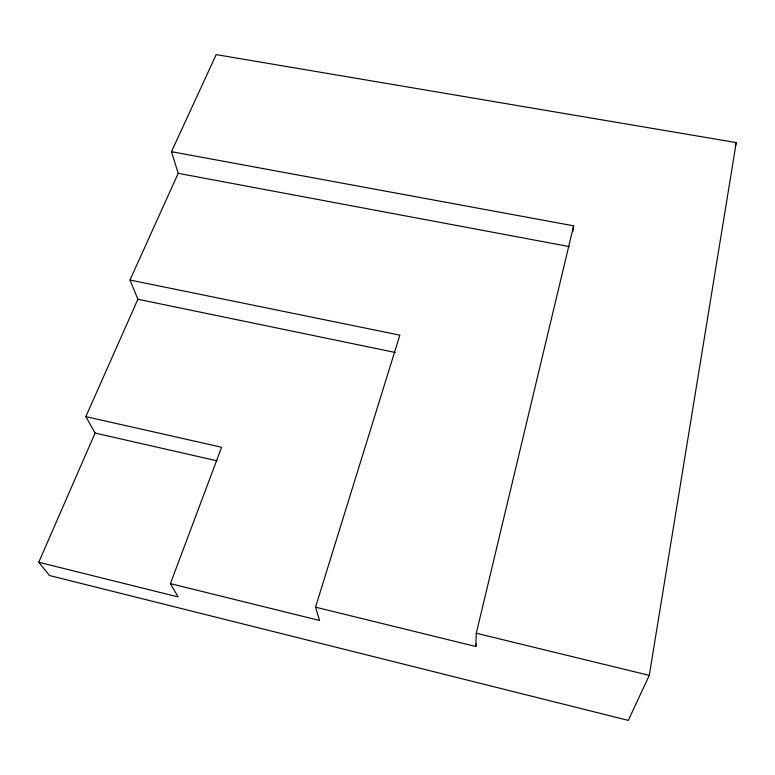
<?xml version="1.0" encoding="UTF-8"?>
<svg xmlns="http://www.w3.org/2000/svg" width="775" height="775" viewBox="0 0 775 775"><rect width="100%" height="100%" fill="white"/><g stroke="black" fill="none" stroke-linecap="round" stroke-linejoin="round"><path stroke-width="1.16" d="M129.997 280.027L399.842 335.139L315.522 607.164L475.802 646.486L476.286 633.243L573.626 225.825L171.488 151.687L216.186 54.608L736.25 142.59L649.276 675.364L628.292 720.392L49.503 575.525L38.75 562.262L95.083 433.06L85.841 416.621L137.902 299.247L129.997 280.027L178.202 173.319L171.488 151.687M572.851 231.677L573.626 225.825M475.802 646.486L476.363 644.132M735.233 146.058L736.25 142.59M38.75 562.262L178.143 596.934L170.403 583.623L221.602 447.252L85.841 416.621M178.202 173.319L569.635 246.653M137.902 299.247L395.424 352.499M95.083 433.06L217.058 460.834M476.286 633.243L649.276 675.364M170.403 583.623L319.571 620.475L315.522 607.164"/></g></svg>
